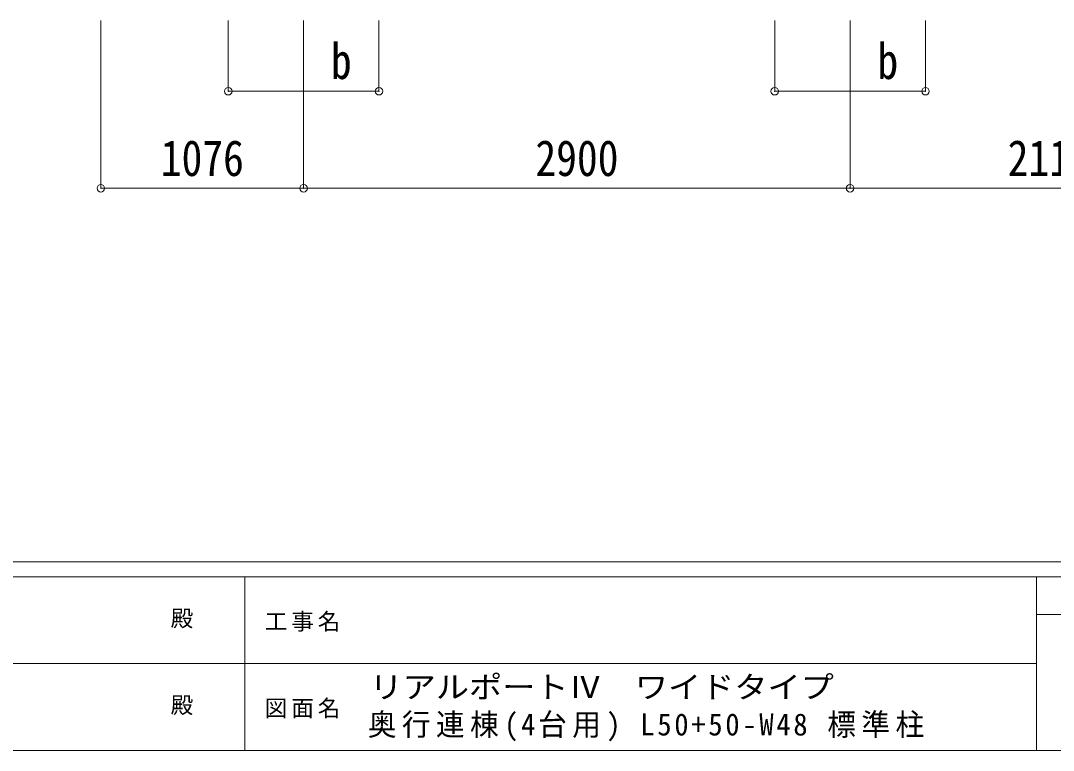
# Model space of a CAD drawing. Units: millimetres at full size, sheet at 1:40. Extents: x -11181 to 11305, y -7804 to 7716.
# Drawn here: x -1726 to 3754, y -7804 to -3932 of the extents above; entities that cross this region are included whole.
import ezdxf
from ezdxf.enums import TextEntityAlignment as Align

# ---------------------------------------------------------------- set-up
doc = ezdxf.new("R2010")
doc.units = ezdxf.units.MM
doc.header["$LTSCALE"] = 40
doc.header["$PDMODE"] = 32
doc.header["$PDSIZE"] = 40
doc.layers.add('0-A_寸法', color=6, linetype='Continuous', lineweight=9)
doc.layers.add('F-0_240', color=7, linetype='Continuous', lineweight=9)
doc.styles.add('ＭＳ ゴシック', font='')
doc.styles.get('ＭＳ ゴシック').set_extended_font_data('MS Gothic')

msp = doc.modelspace()

# ---------------------------------------------------------------- linework, layer by layer
at = {"layer": '0-A_寸法'}
for p, q in [((-1300.78, -4821.29), (-1300.78, -3931.89)), ((-624.78, -4306.3), (-624.78, -3931.89)), ((-224.78, -4821.29), (-224.78, -3931.89)), ((175.22, -4306.3), (175.22, -3931.89)), ((2275.22, -4306.3), (2275.22, -3931.89)), ((2675.22, -4821.29), (2675.22, -3931.89)), ((3075.22, -4306.3), (3075.22, -3931.89)), ((-624.78, -4306.3), (175.22, -4306.3)), ((2275.22, -4306.3), (3075.22, -4306.3)), ((-1300.78, -4821.29), (-224.78, -4821.29)), ((-224.78, -4821.29), (2675.22, -4821.29)), ((2675.22, -4821.29), (4787.21, -4821.29))]:
    msp.add_line(p, q, dxfattribs=at)
for p in [(-624.78, -4306.3), (175.22, -4306.3), (2275.22, -4306.3), (3075.22, -4306.3), (-1300.78, -4821.29), (-224.78, -4821.29), (2675.22, -4821.29)]:
    msp.add_point(p, dxfattribs=at)
at = {"layer": 'F-0_240', "color": 5}
for p, q in [((-11180.61, -6803.54), (10739.39, -6803.54)), ((-11180.61, -6883.54), (7183.72, -6883.54)), ((-536.28, -6883.54), (-536.28, -7803.54)), ((3663.72, -6883.54), (3663.72, -7803.54)), ((3663.72, -7083.54), (6063.72, -7083.54)), ((-4536.28, -7343.54), (3663.72, -7343.54)), ((-11180.61, -7803.54), (10739.39, -7803.54))]:
    msp.add_line(p, q, dxfattribs=at)

# ---------------------------------------------------------------- texts
at = {"layer": '0-A_寸法', "color": 7, "style": 'ＭＳ ゴシック', "width": 0.85}
for s, p in [('b', (-79.78, -4298.3)), ('b', (2820.22, -4298.3)), ('1076', (-982.78, -4813.29)), ('2900', (1005.22, -4813.29)), ('2112', (3511.21, -4813.29))]:
    msp.add_text(s, height=190.6, dxfattribs=at).set_placement(p, align=Align.BOTTOM_LEFT)
at = {"layer": 'F-0_240', "style": 'ＭＳ ゴシック'}
for p in [(-930.57, -7173.54), (-930.57, -7633.54)]:
    msp.add_text('殿', height=87.98, dxfattribs=at).set_placement(p, align=Align.BOTTOM_LEFT)
at = {"layer": 'F-0_240', "style": 'ＭＳ ゴシック', "width": 1.1}
msp.add_text('リアルポートⅣ\u3000ワイドタイプ', height=117.3, dxfattribs=at).set_placement((124.97, -7561.39), align=Align.BOTTOM_LEFT)
at = {"layer": 'F-0_240', "attachment_point": 7, "style": 'ＭＳ ゴシック'}
for s, insert, char_height in [('\\T1.17;工事名', (-430.81, -7173.54), 87.98), ('\\T1.17;図面名', (-430.81, -7633.54), 87.98), ('\\T1.19;\\W0.95;奥行連棟(4台用)\\~L50+50-W48\\~標準柱', (115.84, -7756.06), 117.3)]:
    msp.add_mtext(s, dxfattribs=dict(at, insert=insert, char_height=char_height))

doc.saveas('drawing.dxf')
